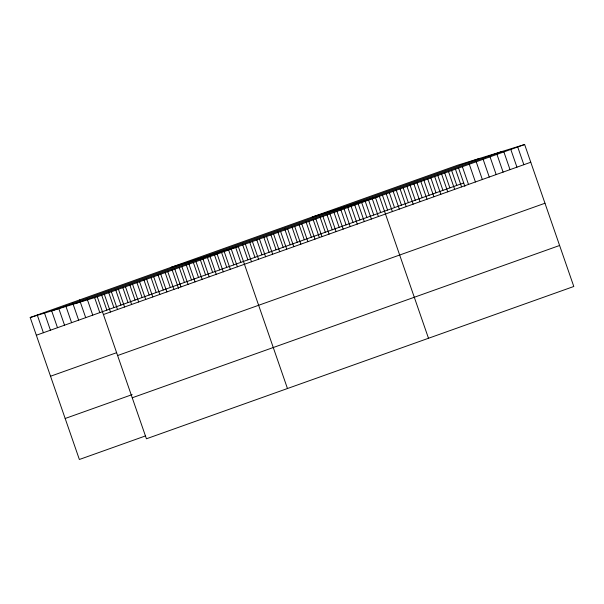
<?xml version="1.0" encoding="UTF-8"?>
<svg xmlns="http://www.w3.org/2000/svg" width="604" height="604" viewBox="0 0 604 604"><rect width="100%" height="100%" fill="white"/><g stroke="black" fill="none" stroke-linecap="round" stroke-linejoin="round"><path stroke-width="0.91" d="M30.2 317.515L457.568 165.217L524.634 144.515L573.8 286.485L146.432 438.783L97.274 296.806L30.2 317.515L79.366 459.485L145.473 435.929M52.337 310.683L479.697 158.384M75.138 303.638L502.505 151.347M97.274 296.806L524.634 144.515M36.338 335.243L463.706 182.944M103.412 314.533L530.773 162.242M50.54 376.239L116.647 352.683M117.606 355.537L544.974 203.246M65.164 418.489L132.155 394.616M132.238 397.779L559.598 245.488M312.26 216.995L379.335 196.292L428.493 338.27M171.234 267.255L238.301 246.553L287.466 388.523M517.719 146.976L523.857 164.711M510.795 149.445L516.941 167.172M503.879 151.914L510.018 169.641M496.956 154.375L503.102 172.102M490.04 156.844L496.178 174.571M483.125 159.305L489.263 177.04M476.201 161.774L482.339 179.501M469.285 164.235L475.424 181.97M462.362 166.704L468.5 184.431M458.489 167.874L464.884 186.364M455.446 169.173L461.584 186.9M451.566 170.343L456.783 185.413M448.523 171.634L454.661 189.362M444.65 172.812L449.867 187.882M441.607 174.103L447.745 191.83M437.726 175.273L442.943 190.343M434.684 176.564L440.829 194.299M430.811 177.742L436.028 192.812M427.768 179.033L433.906 196.761M423.585 179.32L429.104 195.273M420.845 181.502L426.99 199.229M416.971 182.672L422.188 197.742M413.929 183.963L420.067 201.691M410.048 185.134L415.273 200.203M407.013 186.432L413.151 204.16M403.132 187.602L408.349 202.672M400.09 188.893L406.228 206.628M396.209 190.071L401.434 205.141M393.174 191.362L399.312 209.09M389.293 192.533L394.51 207.602M386.25 193.824L392.389 211.559M382.377 195.001L387.594 210.071M375.454 197.463L380.671 212.532M372.283 198.807L378.421 216.534M368.538 199.932L373.755 215.001M365.231 201.321L371.369 219.048M361.615 202.4L366.832 217.47M358.18 203.835L364.318 221.562M354.699 204.862L359.916 219.931M351.128 206.341L357.266 224.076M347.474 206.44L352.993 222.4M344.076 208.856L350.214 226.583M340.86 209.792L346.077 224.862M337.024 211.37L343.163 229.097M333.937 212.261L339.161 227.331M329.973 213.884L336.111 231.611M327.021 214.722L332.238 229.792M322.921 216.398L329.059 234.126M320.097 217.191L325.322 232.261M315.869 218.912L322.007 236.64M313.182 219.66L319.289 237.289M308.818 221.419L314.956 239.154M306.13 222.166L311.347 237.236M301.766 223.933L307.904 241.66M299.078 224.68L304.295 239.75M294.714 226.447L300.852 244.175M292.026 227.195L297.243 242.264M287.663 228.961L293.801 246.689M284.665 228.825L290.192 244.779M280.611 231.475L286.749 249.203M277.923 232.223L283.14 247.293M273.559 233.982L279.697 251.717M270.871 234.737L276.088 249.807M266.507 236.496L272.646 254.231M263.82 237.244L269.037 252.313M259.456 239.01L265.594 256.738M256.768 239.758L261.985 254.828M252.404 241.524L258.542 259.252M249.716 242.272L254.933 257.342M245.352 244.039L251.491 261.766M242.363 243.903L247.882 259.856M235.613 247.3L240.83 262.37M231.249 249.059L237.387 266.794M228.561 249.814L233.778 264.884M224.197 251.574L230.335 269.308M221.509 252.321L226.727 267.391M217.146 254.088L223.284 271.815M214.458 254.835L219.682 269.905M210.094 256.602L216.24 274.329M207.406 257.349L212.631 272.419M203.042 259.116L209.188 276.843M200.354 259.863L205.579 274.933M195.99 261.63L202.136 279.358M193.303 262.378L198.527 277.447M188.939 264.137L195.084 281.872M186.251 264.892L191.476 279.962M181.887 266.651L188.033 284.386M179.199 267.398L184.424 282.468M174.835 269.165L180.981 286.892M172.148 269.913L178.55 288.402M167.791 271.679L173.929 289.407M165.096 272.427L170.32 287.496M160.739 274.193L166.878 291.921M158.052 274.941L163.269 290.011M153.688 276.707L159.826 294.435M151 277.455L156.217 292.525M146.636 279.214L152.774 296.949M143.948 279.969L149.165 295.039M139.584 281.728L145.723 299.456M136.897 282.476L142.114 297.546M132.533 284.242L138.671 301.97M129.845 284.99L135.062 300.06M125.481 286.757L131.619 304.484M122.793 287.504L128.01 302.574M118.429 289.271L124.567 306.998M115.742 290.018L120.959 305.088M111.378 291.785L117.516 309.512M108.38 291.641L113.907 307.602M104.326 294.291L110.464 312.026M101.638 295.046L106.855 310.116M94.586 297.553L99.803 312.623M87.225 299.184L92.752 315.137M79.562 299.924L85.7 317.651M72.51 302.438L78.648 320.165M65.768 305.835L71.597 322.679M58.716 308.35L64.545 325.194M51.665 310.856L57.493 327.7M44.303 312.487L50.442 330.214M37.252 315.001L43.39 332.728"/></g></svg>
